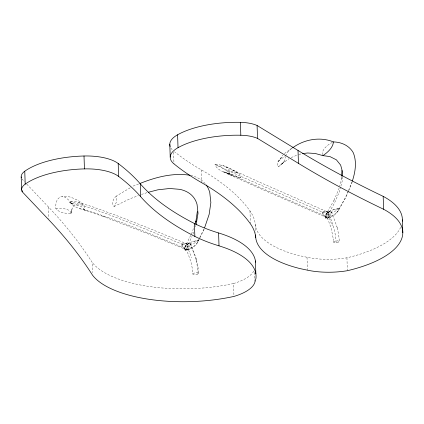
<?xml version="1.0" encoding="UTF-8"?>
<svg xmlns="http://www.w3.org/2000/svg" width="424" height="424" viewBox="0 0 424 424"><rect width="100%" height="100%" fill="white"/><g stroke="black" fill="none" stroke-linecap="round" stroke-linejoin="round"><path stroke-width="0.32" stroke-dasharray="2.12 1.59" d="M341.643 176.236L341.5 179.426L341.659 178.44L339.693 185.86M342.401 176.734L342.195 181.181L340.737 186.687M70.882 213.844L71.614 210.415L70.882 213.844C65.715 213.208 59.19 213.012 55.788 208.491C54.998 196.879 61.909 194.171 71.64 197.552C76.649 199.704 85.531 203.144 84.508 209.695C79.5 209.037 74.396 207.225 71.009 203.303M204.145 229.299L197.701 242.258C195.273 247.049 190.106 249.222 185.246 250.658L184.599 248.766L184.853 247.107L191.955 232.834L194.059 226.623M185.246 250.658L191.971 236.507M337.87 211.258C335.331 215.535 330.487 217.358 325.982 218.742L325.335 216.85L325.6 215.111L334.218 199.905L333.783 200.743L338.877 188.956L339.529 186.481M325.982 218.742L326.077 217.862L334.404 203.244L339.439 191.579L340.573 187.297M184.599 248.766C184.928 245.994 187.604 243.959 189.682 243.212L184.122 243.524L182.203 244.229C145.326 229.193 108.682 213.208 70.564 201.538L65.121 197.197L62.074 196.333M325.335 216.85C325.664 214.078 328.34 212.048 330.418 211.3L326.618 211.64L327.344 211.735L324.757 211.587L322.733 212.265L254.437 182.378A114.787 0.901 23.5 0 1 222.181 167.957L214.936 164.475C216.277 168.752 220.83 170.671 224.529 172.483M193.148 241.5L198.299 240.286C196.937 246.053 190.334 248.236 185.33 249.863L184.673 248.082M333.243 209.801L339.036 208.375L338.834 209.318A8.554 7.807 8.8 0 1 337.403 211.857C334.451 215.079 330.19 216.701 326.077 217.862L325.42 216.081M79.399 208.576L86.109 210.479L84.53 210.028L104.574 216.95L103.355 216.51L148.485 234.027L184.689 248.968L189.396 249.715C190.026 247.78 189.549 245.326 187.7 244.24M223.056 171.784L259.287 188.118L325.431 217.051L330.132 217.804C330.768 215.869 330.285 213.415 328.436 212.329M199.428 238.171L197.701 242.258M348.205 191.346L346.116 196.179L338.808 209.546A8.856 7.356 14.7 0 1 337.403 211.857M352.196 181.626L348.464 190.736M352.196 181.848L348.772 190.53M71.327 211.412L72.186 208.396L71.9 209.408C73.41 202.253 81.647 205.243 84.508 209.695C119.727 220.469 153.536 235.362 187.604 249.264L189.396 249.715M192.968 234.117L194.012 231.043M195.475 226.739L195.888 225.51M348.517 191.129L345.677 197.701L338.426 210.431M232.644 175.732L225.944 172.536L234.032 176.273L240.519 177.847C242.327 173.374 234.652 172.213 232.516 169.987M199.715 237.588L204.612 227.741M184.853 247.107C187.434 242.438 193.402 241.187 198.273 240.488M281.504 157.235C280.057 159.53 274.651 164.067 278.504 166.764L284.276 161.661L278.504 166.764M198.299 240.286C194.42 244.95 187.127 244.696 181.589 244.076L181.753 244.94A8.554 4.441 -76.4 0 0 182.675 246.943L183.587 248.247L184.689 248.968M339.036 208.375C335.161 213.034 327.863 212.779 322.325 212.164L323.035 214.417M285.4 155.984L288.675 150.833L292.528 147.891M192.782 273.904C194.224 272.6 196.964 272.341 198.618 273.374L198.639 273.618C197.192 274.922 194.457 275.181 192.803 274.153L192.167 267.772L190.901 261.682L185.325 246.365M333.518 241.993C334.965 240.689 337.7 240.429 339.354 241.457L339.375 241.707C337.933 243.01 335.193 243.27 333.54 242.237L333.423 240.36M116.271 196.111C113.288 198.342 111.051 203.467 114.051 206.525C116.224 203.626 117.575 199.656 116.271 196.111L130.332 187.742M277.953 162L282.93 155.152M326.12 214.125C329.241 210.394 334.377 209.218 339.004 208.677M278.716 160.977L280.842 158.979L285.071 156.498C285.924 159.461 283.683 162.201 281.732 164.168M284.425 153.589L291.977 148.05M282.018 163.638L289.083 158.671M291.161 157.574L298.268 154.654M114.051 206.525L129.908 198.819L138.378 195.597M133.147 186.072L138.669 183.968M141.404 194.446L147.616 192.464M181.589 244.076L184.891 243.44M322.325 212.164L325.256 211.539M298.888 154.463L302.01 153.711M328.945 217.719L328.298 217.761M188.208 249.63L187.562 249.672M55.788 208.491C60.717 208.64 68.937 207.675 71.174 213.102M227.047 170.994L232.967 171.556L237.896 173.178C231.149 168.519 223.331 164.491 214.936 164.475L220.093 166.356L227.047 170.994L228.457 173.162L231.377 175.144M78.005 205.062L71.163 203.26L72.647 203.859L69.838 202.487L71.465 203.488L70.278 202.714M185.341 249.185L187.604 249.264C188.309 247.478 188.505 244.834 186.555 243.758L150.584 228.912L118.895 216.436L92.655 206.822L76.59 201.909A26.002 23.771 -56.1 0 0 70.564 201.538L71.396 203.403L72.939 205.152M326.12 217.284L330.132 217.804M400.643 227.344A101.951 40.98 -1.9 0 1 346.933 257.803A47.462 19.08 -1.9 0 1 307.029 257.273L299.784 255.73A101.797 40.916 -1.9 0 1 255.306 224.63A150.292 60.409 -1.9 0 0 249.975 210.903A368.626 148.167 -1.9 0 0 201.464 169.929A387.478 155.746 -1.9 0 1 174.561 151.776M221.243 165.201L222.229 165.461M223.199 165.779L224.169 166.033M326.57 211.592C329.178 212.111 329.469 215.371 328.515 217.395L264.168 189.247A100.615 0.79 23.5 0 1 235.898 176.607L229.543 173.554L223.543 171.731L228.923 173.845L227.375 173.231M185.839 243.508L186.555 243.758M78.456 202.37L82.908 204.591M240.519 177.847L229.543 173.554C231.048 170.347 227.582 167.644 224.985 166.499L261.587 183.089L327.333 211.857M227.911 174.052L229.32 174.72M325.431 217.051L323.39 215.244L322.733 212.265M69.245 201.893L72.027 204.114M21.783 178.854L24.502 181.721M26.765 184.106L48.5 207.039A1350.541 542.847 -1.9 0 1 92.146 262.35L92.49 272.669M331.414 211.783L336.815 226.358M328.001 212.021C332.172 221.805 335.803 232.082 336.142 242.82M328.038 214.73L332.284 225.796M326.061 214.454L331.171 228.112L333.306 239.019M190.678 243.694L196.079 258.274M189.952 243.323C194.123 253.107 197.754 263.384 198.093 274.121M187.302 246.646L191.547 257.707M337.228 227.81L338.681 234.673L339.375 241.707M196.487 259.721L197.939 266.59L198.639 273.618M336.757 226.151L337.271 227.969M196.021 258.068L196.535 259.88M322.457 154.781C321.583 150.584 325.394 147.197 328.335 144.823A26.002 21.603 -70.8 0 1 333.487 141.918M333.296 238.855L333.444 240.583M346.933 257.803L347.362 270.708M307.029 257.273L307.453 270.173M255.306 224.63L255.566 232.368M254.617 272.404L254.914 281.435M249.975 210.903L250.383 223.162M253.764 271.026A47.462 19.08 -1.9 0 1 233.529 283.518L233.958 296.424M201.464 169.929L201.888 182.829M173.586 152.237L173.972 163.85M48.5 207.039L48.887 218.652M182.203 244.229L182.214 245.056A8.856 3.408 -70.4 0 0 182.675 246.943M172.181 149.683A38.695 15.556 -1.9 0 1 170.581 147.462M190.699 175.404A114.787 49.868 -39.2 0 1 205.449 183.989M233.529 283.518A101.951 40.98 -1.9 0 1 92.146 262.35M327.376 214.836A2.995 1.309 -24.8 0 0 331.52 212.106A2.995 1.309 -24.8 0 0 327.339 212.403A2.995 1.309 -24.8 0 0 327.376 214.836M186.645 246.742A2.989 1.304 -24.8 0 0 190.784 244.023A2.989 1.304 -24.8 0 0 186.618 244.309A2.989 1.304 -24.8 0 0 186.645 246.742"/><path stroke-width="0.64" d="M341.675 175.6L341.908 170.496M342.428 176.098L342.603 172.287L340.652 165.111L336.396 159.832L329.925 156.578L322.95 155.624L315.228 153.477L307.665 152.99L302.635 153.583M292.528 147.891C304.135 139.358 319.95 136.417 333.487 141.918C332.803 147.976 327.657 152.349 322.95 155.624M197.33 211.549L195.809 221.969L195.957 221.031L194.907 224.137M352.36 181.006C355.333 171.89 357.008 161.83 353.25 152.682C349.249 145.602 341.405 142.072 333.487 141.918M196.1 224.895L198.029 213.283L197.059 204.463A100.615 43.709 -39.2 0 0 179.755 189.337L169.669 188.494L157.797 189.82L148.252 192.3M204.612 227.741L209.138 214.412L210.866 202.571L209.758 192.507A114.787 49.868 -39.2 0 0 206.207 184.981M139.899 183.502C155.693 177.158 172.923 172.595 190.016 175.255M170.178 146.545A38.695 15.556 -1.9 0 1 177.598 134.779A68.2 27.412 -1.9 0 1 240.392 122.335A26.156 10.515 -1.9 0 1 257.098 125.493L298.024 150.462A1350.541 542.847 -1.9 0 0 383.174 196.354A101.951 40.98 -1.9 0 1 402.318 221.137M178.027 147.679A68.2 27.412 -1.9 0 1 240.821 135.235A26.156 10.515 -1.9 0 1 257.522 138.399L298.454 163.362A1350.541 542.847 -1.9 0 0 383.603 209.26A101.951 40.98 -1.9 0 1 347.362 270.708A47.462 19.08 -1.9 0 1 307.453 270.173L300.213 268.636A101.797 40.916 -1.9 0 1 255.736 237.53A150.292 60.409 -1.9 0 0 250.404 223.803A368.626 148.167 -1.9 0 0 201.888 182.829A387.478 155.746 -1.9 0 1 173.972 163.85A38.695 15.556 -1.9 0 1 178.027 147.679L177.598 134.779M22.212 191.754L48.93 219.945A1350.541 542.847 -1.9 0 1 92.575 275.25A101.951 40.98 -1.9 0 0 233.958 296.424A47.462 19.08 -1.9 0 0 254.935 282.082L255.895 278.685A101.797 40.916 -1.9 0 0 219.017 245.856A150.292 60.409 -1.9 0 1 194.849 236.401A368.626 148.167 -1.9 0 1 140.694 196.704A387.478 155.746 -1.9 0 0 118.619 176.4A38.695 15.556 -1.9 0 0 84.44 168.9A68.2 27.412 -1.9 0 0 25.191 184.133A26.156 10.515 -1.9 0 0 22.212 191.754L22.17 190.466M402.371 219.855L402.8 232.76M383.174 196.354L383.603 209.26M298.024 150.462L298.454 163.362M257.098 125.493L257.522 138.399M255.651 234.949L255.736 237.53M255.428 260.988L255.858 273.893M240.392 122.335L240.821 135.235M21.295 177.582A26.156 10.515 -1.9 0 1 24.767 171.227A68.2 27.412 -1.9 0 1 84.01 156A38.695 15.556 -1.9 0 1 118.19 163.5A387.478 155.746 -1.9 0 1 140.264 183.804A368.626 148.167 -1.9 0 0 194.42 223.501A150.292 60.409 -1.9 0 0 218.588 232.956L219.017 245.856M194.42 223.501L194.849 236.401M169.796 144.208L170.225 157.108M140.264 183.804L140.694 196.704M118.19 163.5L118.619 176.4M84.01 156L84.44 168.9M24.767 171.227L25.191 184.133M21.2 176.93L21.629 189.835M218.588 232.956A101.797 40.916 -1.9 0 1 255.566 262.18"/></g></svg>
